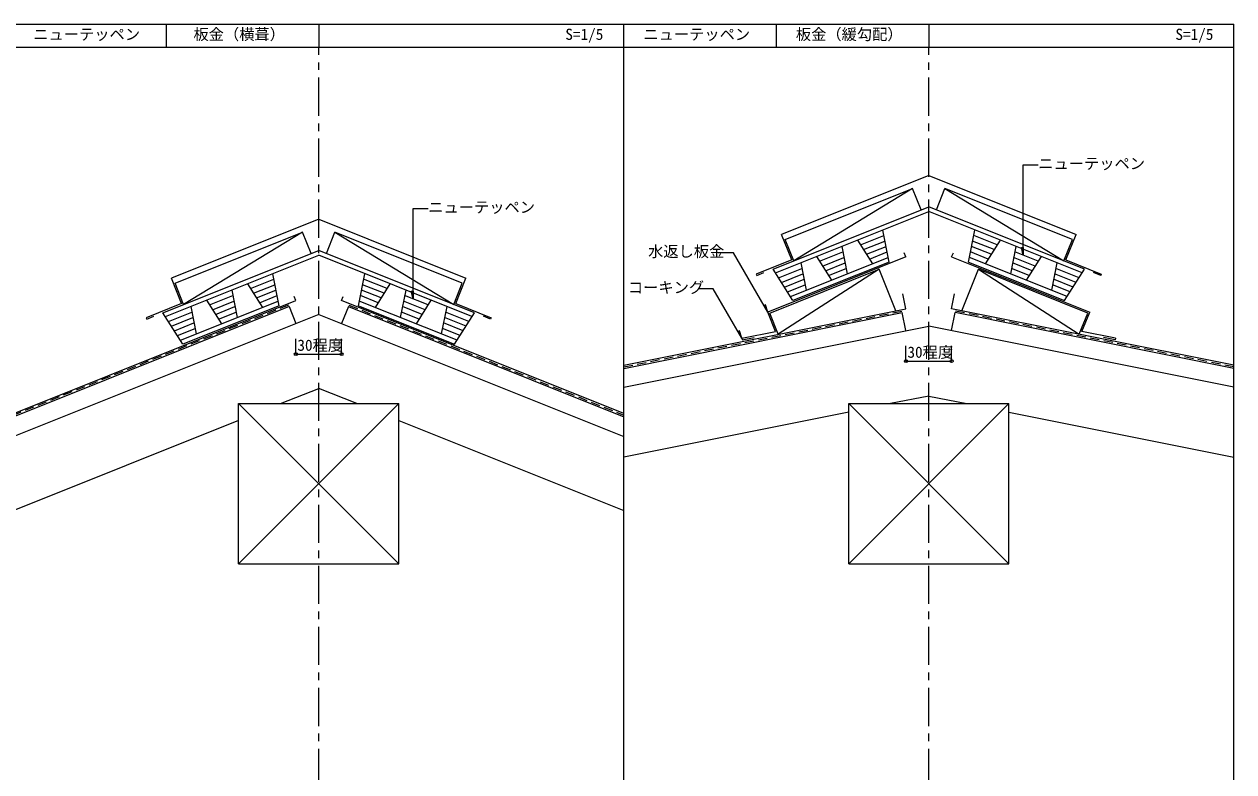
# Model space of a CAD drawing. Units: millimetres, scale not verified. Extents: x -28050 to 27950, y -10000 to 10000.
# Drawn here: x 12088 to 27950, y 200 to 10000 of the extents above; entities that cross this region are included whole.
import ezdxf
from ezdxf.enums import TextEntityAlignment as Align

# ---------------------------------------------------------------- set-up
doc = ezdxf.new("R2010")
doc.units = ezdxf.units.MM
doc.header["$LTSCALE"] = 100
doc.linetypes.add('CHAIN1', pattern=[8, 5, -1, 1, -1])
doc.linetypes.add('DASHED1', pattern=[1.8, 1.2, -0.6])
for name, color, linetype, lineweight in [('0-0', 4, 'CHAIN1', 18), ('0-1', 4, 'Continuous', 18), ('0-2', 7, 'DASHED1', 18), ('0-3', 2, 'Continuous', 18), ('0-4', 3, 'Continuous', 18), ('0-5', 7, 'Continuous', 18), ('1-5', 7, 'Continuous', 18), ('1-A', 7, 'Continuous', 18)]:
    doc.layers.add(name, color=color, linetype=linetype, lineweight=lineweight)
doc.styles.add('ＭＳ ゴシック', font='')
doc.styles.get('ＭＳ ゴシック').set_extended_font_data('MS Gothic')

msp = doc.modelspace()

# ---------------------------------------------------------------- linework, layer by layer
at = {"layer": '0-0'}
for p, q in [((15949.7, 0), (15949.7, 9700)), ((23949.7, 0), (23949.7, 9700))]:
    msp.add_line(p, q, dxfattribs=at)
at = {"layer": '0-1'}
for p, q in [((22066.6, 7177.6), (23737.8, 7846.1)), ((23737.8, 7846.1), (22178, 6899)), ((23849.3, 7567.5), (23737.8, 7846.1)), ((24049.8, 7567.5), (24161.2, 7846.1)), ((25832.5, 7177.6), (24161.2, 7846.1)), ((24161.2, 7846.1), (25721.1, 6899)), ((14066.8, 6605.1), (15738, 7273.6)), ((15738, 7273.6), (14178.2, 6326.6)), ((15849.5, 6995.1), (15738, 7273.6)), ((16050, 6995.1), (16161.4, 7273.6)), ((17832.7, 6605.1), (16161.4, 7273.6)), ((16161.4, 7273.6), (17721.3, 6326.6)), ((22178, 6899), (22066.6, 7177.6)), ((25721.1, 6899), (25832.5, 7177.6)), ((21864.8, 6213.5), (23299.7, 6787.5)), ((23299.7, 6787.5), (21976.3, 5935)), ((23517.4, 6243.2), (23299.7, 6787.5)), ((24382.1, 6243.2), (24599.8, 6787.5)), ((24599.8, 6787.5), (25923.2, 5935)), ((26034.6, 6213.5), (24599.8, 6787.5)), ((14178.2, 6326.6), (14066.8, 6605.1)), ((17721.3, 6326.6), (17832.7, 6605.1)), ((15560.6, 6297.9), (11949.7, 4853.6)), ((15949.7, 6195.1), (11949.7, 4595.1)), ((15560.6, 6297.9), (15649.7, 6075.1)), ((15949.7, 6195.1), (19949.7, 4595.1)), ((16338.9, 6297.9), (16249.7, 6075.1)), ((16338.9, 6297.9), (19949.7, 4853.6)), ((19949.7, 5488.3), (23602.7, 6218.9)), ((21976.3, 5935), (21864.8, 6213.5)), ((23649.7, 5983.6), (23602.7, 6218.9)), ((24249.7, 5983.6), (24296.8, 6218.9)), ((27949.7, 5488.3), (24296.8, 6218.9)), ((25923.2, 5935), (26034.6, 6213.5)), ((19949.7, 5243.6), (23949.7, 6043.6)), ((27949.7, 5243.6), (23949.7, 6043.6)), ((15449.7, 5025.8), (15949.7, 5225.8)), ((16449.7, 5025.8), (15949.7, 5225.8)), ((23949.7, 5125.8), (23449.7, 5025.8)), ((23949.7, 5125.8), (24449.7, 5025.8)), ((16999.7, 2925.8), (14899.7, 5025.8)), ((24999.7, 2925.8), (22899.7, 5025.8)), ((14899.7, 4805.8), (11949.7, 3625.8)), ((16999.7, 4805.8), (19949.7, 3625.8)), ((22899.7, 4915.8), (19949.7, 4325.8)), ((24999.7, 4915.8), (27949.7, 4325.8)), ((14899.7, 2925.8), (16999.7, 2925.8)), ((22899.7, 2925.8), (24999.7, 2925.8))]:
    msp.add_line(p, q, dxfattribs=at)
for points in [[(14899.7, 2925.8), (14899.7, 5025.8), (16999.7, 5025.8)], [(16999.7, 2925.8), (16999.7, 5025.8), (14899.7, 2925.8)], [(22899.7, 2925.8), (22899.7, 5025.8), (24999.7, 5025.8)], [(24999.7, 2925.8), (24999.7, 5025.8), (22899.7, 2925.8)]]:
    msp.add_lwpolyline(points, dxfattribs=at)
at = {"layer": '0-2'}
for p, q in [((15553.2, 6316.5), (11949.7, 4875.1)), ((16346.3, 6316.5), (19949.7, 4875.1)), ((19949.7, 5508.7), (23598.7, 6238.5)), ((27949.7, 5508.7), (24300.7, 6238.5))]:
    msp.add_line(p, q, dxfattribs=at)
at = {"layer": '0-3'}
for p, q in [((11949.7, 4896.7), (15649.7, 6376.7)), ((15649.7, 6376.7), (15627.5, 6432.4)), ((16249.7, 6376.7), (16272, 6432.4)), ((19949.7, 4896.7), (16249.7, 6376.7))]:
    msp.add_line(p, q, dxfattribs=at)
for points in [[(19949.7, 5529.1), (23649.7, 6269.1), (23610.5, 6465.3)], [(27949.7, 5529.1), (24249.7, 6269.1), (24289, 6465.3)]]:
    msp.add_lwpolyline(points, dxfattribs=at)
at = {"layer": '0-4'}
for p, q in [((13949.7, 10000), (13949.7, 9700)), ((15949.7, 10000), (15949.7, 9700)), ((19949.7, 0), (19949.7, 10000)), ((21949.7, 10000), (21949.7, 9700)), ((23949.7, 10000), (23949.7, 9700)), ((27949.7, 0), (27949.7, 10000)), ((27949.7, 0), (27949.7, 10000)), ((11949.7, 9700), (19949.7, 9700)), ((19949.7, 9700), (27949.7, 9700)), ((23949.5, 8016.9), (22018.3, 7244.4)), ((23949.5, 8016.9), (25880.8, 7244.4)), ((15949.7, 7444.5), (14018.5, 6672)), ((15949.7, 7444.5), (17881, 6672)), ((22152, 6910.2), (22018.3, 7244.4)), ((25747.1, 6910.2), (25880.8, 7244.4)), ((23649.9, 6949.1), (23627.7, 7004.8)), ((24249.5, 6949.1), (24271.8, 7004.8)), ((23649.9, 6949.1), (21838.8, 6224.7)), ((24249.5, 6949.1), (26060.6, 6224.7)), ((14152.2, 6337.7), (14018.5, 6672)), ((17747.3, 6337.7), (17881, 6672)), ((21940.6, 5970.4), (21838.8, 6224.7)), ((25958.9, 5970.4), (26060.6, 6224.7)), ((21499.4, 5882.2), (21940.6, 5970.4)), ((26400, 5882.2), (25958.9, 5970.4))]:
    msp.add_line(p, q, dxfattribs=at)
for points in [[(-4050.3, 10000), (3949.7, 10000), (11949.7, 10000), (19949.7, 10000), (27949.7, 10000)], [(22152, 6910.2), (21687.8, 6724.5), (21695.2, 6705.9), (21788, 6743)], [(25747.1, 6910.2), (26211.3, 6724.5), (26203.9, 6705.9), (26111, 6743)], [(14152.2, 6337.7), (13688, 6152), (13695.4, 6133.4), (13788.2, 6170.6)], [(17747.3, 6337.7), (18211.5, 6152), (18204.1, 6133.4), (18111.2, 6170.6)], [(21499.4, 5882.2), (21503.4, 5862.6), (21660.3, 5893.9)], [(26400, 5882.2), (26396.1, 5862.6), (26239.1, 5893.9)]]:
    msp.add_lwpolyline(points, dxfattribs=at)
at = {"layer": '0-5'}
for p, q in [((21907.3, 6790.6), (23949.9, 7607.6)), ((21940, 6739), (23949.9, 7543)), ((25992.2, 6790.6), (23949.5, 7607.6)), ((25959.5, 6739), (23949.5, 7543)), ((23429.5, 6882.5), (23346.3, 7301.5)), ((24469.9, 6882.5), (24553.2, 7301.5)), ((23015.1, 7169.1), (23211.2, 6859.8)), ((23054.4, 7107.2), (23360.5, 7229.7)), ((23093.6, 7045.4), (23374.8, 7157.9)), ((24805.9, 7045.4), (24524.7, 7157.9)), ((24845.1, 7107.2), (24538.9, 7229.7)), ((24884.3, 7169.1), (24688.3, 6859.8)), ((13907.1, 6218.1), (15949.7, 7035.2)), ((17992.4, 6218.1), (15949.7, 7035.2)), ((22516.8, 6892.2), (22823, 7014.7)), ((22808.7, 7086.5), (22880.1, 6727.3)), ((23132.8, 6983.5), (23389.1, 7086)), ((23172, 6921.6), (23403.4, 7014.2)), ((24727.5, 6921.6), (24496.1, 7014.2)), ((24766.7, 6983.5), (24510.4, 7086)), ((25090.8, 7086.5), (25019.4, 6727.3)), ((25382.7, 6892.2), (25076.5, 7014.7)), ((13939.8, 6166.6), (15949.7, 6970.6)), ((17959.7, 6166.6), (15949.7, 6970.6)), ((22136, 6429.7), (23417.6, 6942.4)), ((23429.5, 6882.5), (22168.7, 6378.2)), ((22271.1, 6871.5), (22342.5, 6512.3)), ((22477.6, 6954.1), (22673.6, 6644.7)), ((22556, 6830.3), (22837.2, 6942.8)), ((22595.2, 6768.5), (22851.5, 6871)), ((24469.9, 6882.5), (25730.8, 6378.2)), ((25763.5, 6429.7), (24481.8, 6942.4)), ((25304.3, 6768.5), (25048, 6871)), ((25343.5, 6830.3), (25062.3, 6942.8)), ((25421.9, 6954.1), (25225.9, 6644.7)), ((25628.4, 6871.5), (25557, 6512.3)), ((15429.3, 6310), (15346.1, 6729.1)), ((16470.1, 6310), (16553.4, 6729.1)), ((22168.7, 6378.2), (21907.3, 6790.6)), ((21979.2, 6677.2), (22285.4, 6799.6)), ((22018.4, 6615.3), (22299.6, 6727.8)), ((22634.4, 6706.6), (22865.8, 6799.2)), ((25265.1, 6706.6), (25033.7, 6799.2)), ((25881.1, 6615.3), (25599.8, 6727.8)), ((25920.3, 6677.2), (25614.1, 6799.6)), ((25730.8, 6378.2), (25992.2, 6790.6)), ((14808.5, 6514.1), (14879.8, 6154.9)), ((15014.9, 6596.6), (15211, 6287.3)), ((15054.1, 6534.8), (15360.3, 6657.3)), ((15093.3, 6472.9), (15374.6, 6585.4)), ((15132.6, 6411), (15388.9, 6513.6)), ((16766.9, 6411), (16510.6, 6513.6)), ((16806.1, 6472.9), (16524.9, 6585.4)), ((16845.3, 6534.8), (16539.1, 6657.3)), ((16884.5, 6596.6), (16688.5, 6287.3)), ((17091, 6514.1), (17019.6, 6154.9)), ((22057.6, 6553.4), (22313.9, 6656)), ((22096.8, 6491.6), (22328.2, 6584.1)), ((25802.7, 6491.6), (25571.3, 6584.1)), ((25841.9, 6553.4), (25585.6, 6656)), ((14135.8, 5857.2), (15417.4, 6369.9)), ((14477.4, 6381.6), (14673.4, 6072.3)), ((14516.6, 6319.7), (14822.7, 6442.2)), ((14555.8, 6257.9), (14837, 6370.4)), ((15171.8, 6349.2), (15403.2, 6441.7)), ((17763.7, 5857.2), (16482, 6369.9)), ((16727.7, 6349.2), (16496.3, 6441.7)), ((17343.7, 6257.9), (17062.5, 6370.4)), ((17382.9, 6319.7), (17076.7, 6442.2)), ((17422.1, 6381.6), (17226.1, 6072.3)), ((14168.5, 5805.7), (13907.1, 6218.1)), ((13979, 6104.7), (14285.2, 6227.2)), ((15429.3, 6310), (14168.5, 5805.7)), ((14270.9, 6299), (14342.3, 5939.8)), ((14595, 6196), (14851.3, 6298.5)), ((14634.2, 6134.1), (14865.6, 6226.7)), ((16470.1, 6310), (17731, 5805.7)), ((17265.3, 6134.1), (17033.9, 6226.7)), ((17304.5, 6196), (17048.2, 6298.5)), ((17628.6, 6299), (17557.2, 5939.8)), ((17920.5, 6104.7), (17614.3, 6227.2)), ((17731, 5805.7), (17992.4, 6218.1)), ((14018.2, 6042.8), (14299.4, 6155.3)), ((14057.4, 5981), (14313.7, 6083.5)), ((17842.1, 5981), (17585.8, 6083.5)), ((17881.3, 6042.8), (17600, 6155.3)), ((14096.6, 5919.1), (14328, 6011.7)), ((17802.9, 5919.1), (17571.5, 6011.7))]:
    msp.add_line(p, q, dxfattribs=at)
at = {"layer": '1-5'}
for points in [[(25185.9, 6970.9), (25185.9, 8156.2), (25385.9, 8156.2)], [(17186.2, 6398.4), (17186.2, 7583.8), (17386.2, 7583.8)], [(21838.8, 6224.7), (21388.6, 7004.5), (21188.6, 7004.5)], [(21499.4, 5882.2), (21124.2, 6532), (20924.2, 6532)]]:
    msp.add_lwpolyline(points, dxfattribs=at)
for points in [[(25185.9, 6970.9), (25163.8, 7070.9), (25185.9, 7070.9)], [(17186.2, 6398.4), (17164, 6498.4), (17186.2, 6498.4)], [(21838.8, 6224.7), (21808, 6322.4), (21788.8, 6311.3)], [(21499.4, 5882.2), (21468.6, 5979.9), (21449.4, 5968.8)]]:
    msp.add_lwpolyline(points, close=True, dxfattribs=at)
for points in [[(25185.9, 6970.9), (25163.8, 7070.9), (25185.9, 7070.9)], [(17186.2, 6398.4), (17164, 6498.4), (17186.2, 6498.4)], [(21838.8, 6224.7), (21808, 6322.4), (21788.8, 6311.3)], [(21499.4, 5882.2), (21468.6, 5979.9), (21449.4, 5968.8)]]:
    msp.add_solid(points, dxfattribs=at)
at = {"layer": '1-A'}
for p, q in [((15649.7, 5675.1), (15649.7, 5875.1)), ((16249.7, 5675.1), (16249.7, 5875.1)), ((23649.7, 5583.6), (23649.7, 5783.6)), ((24249.7, 5583.6), (24249.7, 5783.6)), ((15649.7, 5675.1), (16249.7, 5675.1)), ((23649.7, 5583.6), (24249.7, 5583.6))]:
    msp.add_line(p, q, dxfattribs=at)
at = {"layer": '1-A', "color": 5}
for centre in [(15649.7, 5675.1), (15649.7, 5675.1), (16249.7, 5675.1), (16249.7, 5675.1), (23649.7, 5583.6), (23649.7, 5583.6), (24249.7, 5583.6), (24249.7, 5583.6)]:
    msp.add_circle(centre, 20, dxfattribs=at)

# ---------------------------------------------------------------- texts
at = {"layer": '0-1', "color": 7, "style": 'ＭＳ ゴシック'}
for s, p in [('ニューテッペン', (12207.1, 9750)), ('板金（横葺）', (14307.1, 9750)), ('S=1/5', (19183.6, 9750)), ('ニューテッペン', (20207.1, 9750)), ('板金（緩勾配）', (22207.1, 9750)), ('S=1/5', (27183.6, 9750))]:
    msp.add_text(s, height=146.6, dxfattribs=at).set_placement(p, align=Align.BOTTOM_LEFT)
at = {"layer": '1-5', "style": 'ＭＳ ゴシック'}
for s, p in [('ニューテッペン', (25385.9, 8056.2)), ('ニューテッペン', (17386.2, 7483.8)), ('水返し板金', (20268.6, 6904.5)), ('コーキング', (20004.2, 6432))]:
    msp.add_text(s, height=146.6, dxfattribs=at).set_placement(p, align=Align.BOTTOM_LEFT)
at = {"layer": '1-A', "style": 'ＭＳ ゴシック'}
for p in [(15669.7, 5675.1), (23669.7, 5583.6)]:
    msp.add_text('30程度', height=146.6, dxfattribs=at).set_placement(p, align=Align.BOTTOM_LEFT)

doc.saveas('drawing.dxf')
